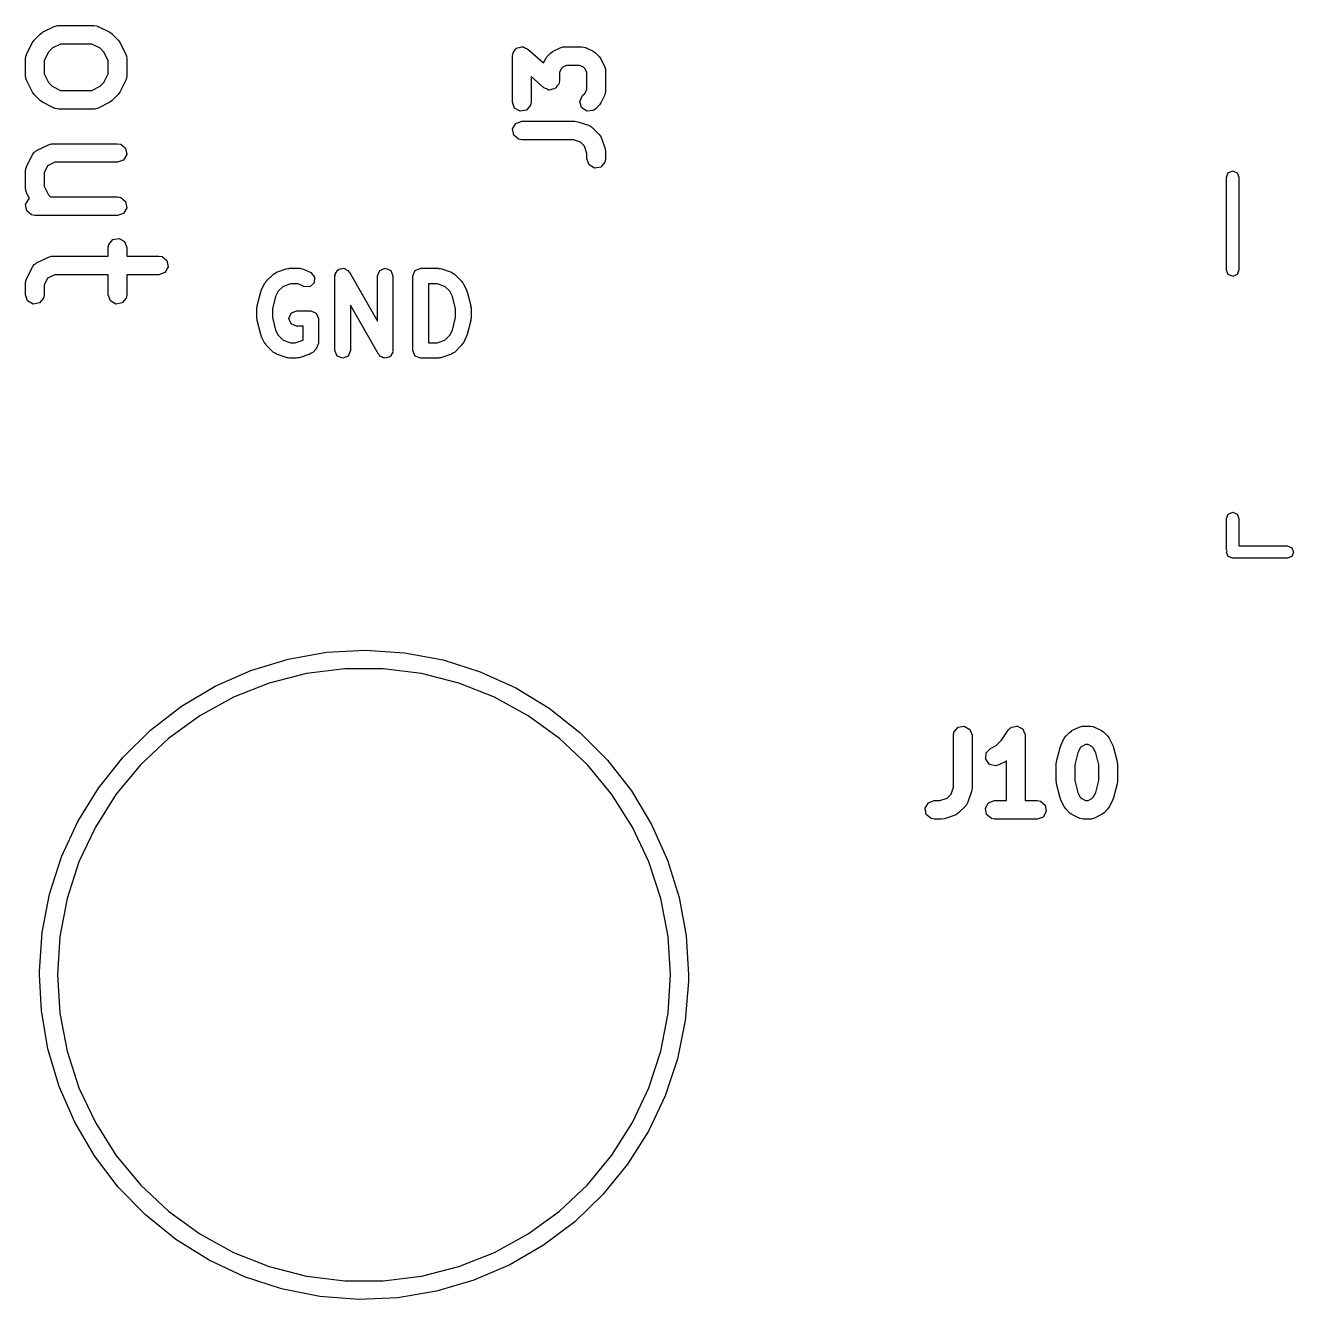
# Model space of a CAD drawing. Extents: x 83.3 to 116.7, y -116.6 to -83.4.
# Drawn here: x 83.27 to 93.49, y -116.61 to -106.35 of the extents above; entities that cross this region are included whole.
import ezdxf

# ---------------------------------------------------------------- set-up
doc = ezdxf.new("R2010")
doc.units = 0
doc.layers.add('BLACK', color=7, linetype='CONTINUOUS')

msp = doc.modelspace()

# ---------------------------------------------------------------- linework, layer by layer
at = {"layer": 'BLACK', "linetype": 'CONTINUOUS'}
for p, q in [((83.4093, -106.409), (83.5046, -106.361)), ((83.5046, -106.361), (83.5295, -106.354)), ((83.5295, -106.354), (83.5339, -106.355)), ((83.5339, -106.355), (83.5381, -106.354)), ((83.5381, -106.354), (83.8238, -106.354)), ((83.8238, -106.354), (83.8495, -106.358)), ((83.8495, -106.358), (83.8529, -106.361)), ((83.8529, -106.361), (83.8573, -106.361)), ((83.8573, -106.361), (83.9526, -106.409)), ((83.2805, -106.586), (83.3282, -106.49)), ((83.3282, -106.49), (83.3415, -106.472)), ((83.3415, -106.472), (83.3422, -106.471)), ((83.3422, -106.471), (83.3898, -106.423)), ((83.3898, -106.423), (83.4082, -106.41)), ((83.4082, -106.41), (83.4093, -106.409)), ((83.5558, -106.504), (83.4873, -106.538)), ((83.8061, -106.504), (83.5558, -106.504)), ((83.8746, -106.538), (83.8061, -106.504)), ((83.9526, -106.409), (83.9706, -106.422)), ((83.9706, -106.422), (83.9721, -106.423)), ((83.9721, -106.423), (84.0197, -106.471)), ((84.0197, -106.471), (84.0326, -106.489)), ((84.0326, -106.489), (84.0337, -106.49)), ((84.0337, -106.49), (84.0814, -106.586)), ((83.2726, -106.619), (83.2771, -106.593)), ((83.2771, -106.593), (83.28, -106.59)), ((83.28, -106.59), (83.2805, -106.586)), ((83.4569, -106.568), (83.4226, -106.637)), ((83.4873, -106.538), (83.4569, -106.568)), ((83.905, -106.568), (83.8746, -106.538)), ((83.9393, -106.637), (83.905, -106.568)), ((84.0814, -106.586), (84.0888, -106.61)), ((84.0888, -106.61), (84.0878, -106.615)), ((87.1964, -106.6), (87.1984, -106.589)), ((87.1964, -106.971), (87.1964, -106.6)), ((87.1979, -106.585), (87.1995, -106.583)), ((87.1984, -106.589), (87.1979, -106.585)), ((87.1995, -106.583), (87.201, -106.574)), ((87.201, -106.574), (87.2139, -106.559)), ((87.2139, -106.559), (87.2244, -106.542)), ((87.2244, -106.542), (87.2301, -106.54)), ((87.2301, -106.54), (87.2339, -106.535)), ((87.2339, -106.535), (87.2538, -106.532)), ((87.2538, -106.532), (87.273, -106.525)), ((87.273, -106.525), (87.2786, -106.527)), ((87.2786, -106.527), (87.2845, -106.526)), ((87.2845, -106.526), (87.302, -106.536)), ((87.302, -106.536), (87.3208, -106.544)), ((87.3208, -106.544), (87.4465, -106.654)), ((87.4615, -106.624), (87.4748, -106.606)), ((87.4748, -106.606), (87.4755, -106.604)), ((87.4755, -106.604), (87.5041, -106.576)), ((87.5041, -106.576), (87.5225, -106.563)), ((87.5225, -106.563), (87.5236, -106.561)), ((87.5236, -106.561), (87.5807, -106.533)), ((87.5807, -106.533), (87.6057, -106.525)), ((87.6057, -106.525), (87.6101, -106.527)), ((87.6101, -106.527), (87.6143, -106.525)), ((87.6143, -106.525), (87.7571, -106.525)), ((87.7571, -106.525), (87.7828, -106.53)), ((87.7828, -106.53), (87.7862, -106.532)), ((87.7862, -106.532), (87.7907, -106.533)), ((87.7907, -106.533), (87.8478, -106.561)), ((87.8478, -106.561), (87.8658, -106.575)), ((87.8658, -106.575), (87.8673, -106.576)), ((87.8673, -106.576), (87.8959, -106.604)), ((87.8959, -106.604), (87.9088, -106.622)), ((83.2726, -106.762), (83.2726, -106.619)), ((83.4226, -106.637), (83.4226, -106.744)), ((83.9393, -106.744), (83.9393, -106.637)), ((84.0878, -106.615), (84.0893, -106.619)), ((84.0893, -106.619), (84.0893, -106.762)), ((87.4465, -106.654), (87.4615, -106.624)), ((87.5902, -106.702), (87.575, -106.732)), ((87.6016, -106.69), (87.5902, -106.702)), ((87.632, -106.675), (87.6016, -106.69)), ((87.7394, -106.675), (87.632, -106.675)), ((87.7699, -106.69), (87.7394, -106.675)), ((87.7812, -106.702), (87.7699, -106.69)), ((87.7964, -106.732), (87.7812, -106.702)), ((87.9088, -106.622), (87.9099, -106.624)), ((87.9099, -106.624), (87.9385, -106.681)), ((87.9385, -106.681), (87.9459, -106.706)), ((87.9459, -106.706), (87.9449, -106.71)), ((87.9449, -106.71), (87.9464, -106.714)), ((87.9464, -106.714), (87.9464, -106.886)), ((83.2742, -106.766), (83.2726, -106.762)), ((83.2731, -106.77), (83.2742, -106.766)), ((83.2805, -106.795), (83.2731, -106.77)), ((83.3282, -106.891), (83.2805, -106.795)), ((83.4226, -106.744), (83.4569, -106.813)), ((83.4569, -106.813), (83.4873, -106.843)), ((83.8746, -106.843), (83.905, -106.813)), ((83.905, -106.813), (83.9393, -106.744)), ((84.0814, -106.795), (84.0337, -106.891)), ((84.0819, -106.791), (84.0814, -106.795)), ((84.0848, -106.788), (84.0819, -106.791)), ((84.0893, -106.762), (84.0848, -106.788)), ((87.4506, -106.856), (87.3464, -106.765)), ((87.3464, -106.765), (87.3464, -106.971)), ((87.572, -106.817), (87.5705, -106.826)), ((87.5736, -106.815), (87.572, -106.817)), ((87.575, -106.8), (87.573, -106.811)), ((87.573, -106.811), (87.5736, -106.815)), ((87.575, -106.732), (87.575, -106.8)), ((87.7964, -106.868), (87.7964, -106.732)), ((83.3293, -106.892), (83.3282, -106.891)), ((83.3422, -106.91), (83.3293, -106.892)), ((83.3898, -106.958), (83.3422, -106.91)), ((83.4873, -106.843), (83.5558, -106.877)), ((83.5558, -106.877), (83.8061, -106.877)), ((83.8061, -106.877), (83.8746, -106.843)), ((84.0197, -106.91), (83.9721, -106.958)), ((84.0204, -106.909), (84.0197, -106.91)), ((84.0337, -106.891), (84.0204, -106.909)), ((87.4695, -106.864), (87.4506, -106.856)), ((87.487, -106.874), (87.4695, -106.864)), ((87.4929, -106.873), (87.487, -106.874)), ((87.4984, -106.875), (87.4929, -106.873)), ((87.5176, -106.868), (87.4984, -106.875)), ((87.5375, -106.865), (87.5176, -106.868)), ((87.5413, -106.86), (87.5375, -106.865)), ((87.547, -106.858), (87.5413, -106.86)), ((87.5575, -106.841), (87.547, -106.858)), ((87.5705, -106.826), (87.5575, -106.841)), ((87.7396, -106.965), (87.7613, -106.918)), ((87.7613, -106.918), (87.7812, -106.898)), ((87.7812, -106.898), (87.7964, -106.868)), ((87.9385, -106.919), (87.9099, -106.976)), ((87.939, -106.915), (87.9385, -106.919)), ((87.9419, -106.911), (87.939, -106.915)), ((87.9464, -106.886), (87.9419, -106.911)), ((83.3913, -106.958), (83.3898, -106.958)), ((83.4093, -106.972), (83.3913, -106.958)), ((83.5046, -107.019), (83.4093, -106.972)), ((83.509, -107.02), (83.5046, -107.019)), ((83.5124, -107.023), (83.509, -107.02)), ((83.8573, -107.019), (83.8324, -107.027)), ((83.9526, -106.972), (83.8573, -107.019)), ((83.9537, -106.971), (83.9526, -106.972)), ((83.9721, -106.958), (83.9537, -106.971)), ((87.214, -107.02), (87.1964, -106.971)), ((87.2584, -107.045), (87.214, -107.02)), ((87.3419, -106.997), (87.3089, -107.036)), ((87.3464, -106.971), (87.3419, -106.997)), ((87.7528, -107.014), (87.7396, -106.965)), ((87.7949, -107.044), (87.7528, -107.014)), ((87.8959, -106.996), (87.8673, -107.024)), ((87.8966, -106.994), (87.8959, -106.996)), ((87.9099, -106.976), (87.8966, -106.994)), ((83.5381, -107.027), (83.5124, -107.023)), ((83.8238, -107.027), (83.5381, -107.027)), ((83.828, -107.026), (83.8238, -107.027)), ((83.8324, -107.027), (83.828, -107.026)), ((87.3089, -107.036), (87.2584, -107.045)), ((87.846, -107.039), (87.7949, -107.044)), ((87.8673, -107.024), (87.846, -107.039)), ((87.1976, -107.187), (87.2232, -107.143)), ((87.2065, -107.237), (87.1976, -107.187)), ((87.2232, -107.143), (87.2714, -107.125)), ((87.2714, -107.125), (87.7, -107.125)), ((87.7, -107.125), (87.7221, -107.129)), ((87.7221, -107.129), (87.7237, -107.129)), ((87.7237, -107.129), (87.8094, -107.157)), ((87.8094, -107.157), (87.8323, -107.17)), ((87.8323, -107.17), (87.8347, -107.174)), ((87.8347, -107.174), (87.8387, -107.176)), ((87.8387, -107.176), (87.8959, -107.233)), ((83.3617, -107.361), (83.4569, -107.314)), ((83.4569, -107.314), (83.4819, -107.306)), ((83.4819, -107.306), (83.4863, -107.307)), ((83.4863, -107.307), (83.4905, -107.306)), ((83.4905, -107.306), (84.0143, -107.306)), ((84.0143, -107.306), (84.0399, -107.31)), ((84.0399, -107.31), (84.0792, -107.343)), ((87.2458, -107.27), (87.2065, -107.237)), ((87.2714, -107.275), (87.2458, -107.27)), ((87.6878, -107.275), (87.2714, -107.275)), ((87.7452, -107.294), (87.6878, -107.275)), ((87.7773, -107.326), (87.7452, -107.294)), ((87.7964, -107.384), (87.7773, -107.326)), ((87.8959, -107.233), (87.9108, -107.254)), ((87.9108, -107.254), (87.9112, -107.258)), ((87.9112, -107.258), (87.914, -107.262)), ((87.914, -107.262), (87.9426, -107.348)), ((83.2805, -107.49), (83.3282, -107.395)), ((83.3282, -107.395), (83.3437, -107.374)), ((83.3437, -107.374), (83.354, -107.37)), ((83.354, -107.37), (83.3617, -107.361)), ((84.0881, -107.394), (84.0625, -107.438)), ((84.0792, -107.343), (84.0881, -107.394)), ((87.7964, -107.429), (87.7964, -107.384)), ((87.814, -107.477), (87.7964, -107.429)), ((87.9464, -107.429), (87.9419, -107.454)), ((87.9426, -107.348), (87.9459, -107.37)), ((87.9459, -107.37), (87.9464, -107.371)), ((87.9464, -107.371), (87.9464, -107.429)), ((83.2726, -107.524), (83.2771, -107.498)), ((83.2726, -107.667), (83.2726, -107.524)), ((83.2771, -107.498), (83.28, -107.495)), ((83.28, -107.495), (83.2805, -107.49)), ((83.4511, -107.484), (83.4226, -107.542)), ((83.5082, -107.456), (83.4511, -107.484)), ((84.0143, -107.456), (83.5082, -107.456)), ((84.0625, -107.438), (84.0143, -107.456)), ((87.8584, -107.502), (87.814, -107.477)), ((87.9089, -107.494), (87.8584, -107.502)), ((87.9419, -107.454), (87.9089, -107.494)), ((92.9646, -107.54), (93, -107.525)), ((93, -107.525), (93.0354, -107.54)), ((83.4226, -107.542), (83.4226, -107.649)), ((92.95, -107.575), (92.9646, -107.54)), ((92.95, -108.325), (92.95, -107.575)), ((93.0354, -107.54), (93.05, -107.575)), ((93.05, -107.575), (93.05, -108.325)), ((83.2742, -107.671), (83.2726, -107.667)), ((83.2731, -107.675), (83.2742, -107.671)), ((83.2805, -107.7), (83.2731, -107.675)), ((83.3054, -107.75), (83.2805, -107.7)), ((83.4226, -107.649), (83.4569, -107.717)), ((83.4569, -107.717), (83.4739, -107.735)), ((83.4739, -107.735), (84.0143, -107.735)), ((84.0143, -107.735), (84.0399, -107.739)), ((84.0399, -107.739), (84.0792, -107.772)), ((83.2738, -107.796), (83.2994, -107.752)), ((83.2827, -107.847), (83.2738, -107.796)), ((83.2994, -107.752), (83.3054, -107.75)), ((84.0881, -107.823), (84.0625, -107.867)), ((84.0792, -107.772), (84.0881, -107.823)), ((83.322, -107.88), (83.2827, -107.847)), ((83.3476, -107.885), (83.322, -107.88)), ((84.0143, -107.885), (83.3476, -107.885)), ((84.0625, -107.867), (84.0143, -107.885)), ((83.9393, -108.143), (83.9438, -108.117)), ((83.9393, -108.211), (83.9393, -108.143)), ((83.9438, -108.117), (83.9768, -108.078)), ((83.9768, -108.078), (84.0273, -108.069)), ((84.0273, -108.069), (84.0717, -108.095)), ((84.0717, -108.095), (84.0893, -108.143)), ((84.0893, -108.143), (84.0893, -108.211)), ((83.3617, -108.266), (83.4569, -108.219)), ((83.4569, -108.219), (83.4819, -108.211)), ((83.4819, -108.211), (83.4863, -108.212)), ((83.4863, -108.212), (83.4905, -108.211)), ((83.4905, -108.211), (83.9393, -108.211)), ((84.0893, -108.211), (84.3476, -108.211)), ((84.3476, -108.211), (84.3733, -108.215)), ((84.3733, -108.215), (84.4126, -108.248)), ((84.4126, -108.248), (84.4215, -108.299)), ((83.2805, -108.395), (83.3282, -108.3)), ((83.3282, -108.3), (83.3437, -108.279)), ((83.3437, -108.279), (83.354, -108.274)), ((83.354, -108.274), (83.3617, -108.266)), ((84.3958, -108.343), (84.3476, -108.361)), ((84.4215, -108.299), (84.3958, -108.343)), ((85.2129, -108.413), (85.2701, -108.356)), ((85.2701, -108.356), (85.2835, -108.35)), ((85.2835, -108.35), (85.2945, -108.341)), ((85.2945, -108.341), (85.3802, -108.312)), ((85.3802, -108.312), (85.3905, -108.313)), ((85.3905, -108.313), (85.4, -108.309)), ((85.4, -108.309), (85.4857, -108.309)), ((85.4857, -108.309), (85.4992, -108.314)), ((85.4992, -108.314), (85.5137, -108.316)), ((85.5137, -108.316), (85.5708, -108.344)), ((85.5708, -108.344), (85.6021, -108.38)), ((85.7683, -108.355), (85.7782, -108.342)), ((85.7694, -108.363), (85.7683, -108.355)), ((85.7782, -108.342), (85.7844, -108.327)), ((85.7844, -108.327), (85.7923, -108.324)), ((85.7923, -108.324), (85.7976, -108.317)), ((85.7976, -108.317), (85.8136, -108.315)), ((85.8136, -108.315), (85.8286, -108.309)), ((85.8286, -108.309), (85.8365, -108.312)), ((85.8365, -108.312), (85.845, -108.311)), ((85.845, -108.311), (85.8578, -108.321)), ((85.8578, -108.321), (85.8728, -108.327)), ((85.8728, -108.327), (85.876, -108.335)), ((85.876, -108.335), (85.8828, -108.34)), ((85.8828, -108.34), (86.1089, -108.736)), ((86.1089, -108.371), (86.1272, -108.327)), ((86.1272, -108.327), (86.1714, -108.309)), ((86.1714, -108.309), (86.2156, -108.327)), ((86.2156, -108.327), (86.2339, -108.371)), ((86.3946, -108.371), (86.4129, -108.327)), ((86.4129, -108.327), (86.4571, -108.309)), ((86.4571, -108.309), (86.6, -108.309)), ((86.6, -108.309), (86.6095, -108.313)), ((86.6095, -108.313), (86.6198, -108.312)), ((86.6198, -108.312), (86.7055, -108.341)), ((86.7055, -108.341), (86.7165, -108.35)), ((86.7165, -108.35), (86.7299, -108.356)), ((86.7299, -108.356), (86.7871, -108.413)), ((92.9646, -108.36), (92.95, -108.325)), ((93.05, -108.325), (93.0354, -108.36)), ((83.2726, -108.429), (83.2771, -108.403)), ((83.2726, -108.524), (83.2726, -108.429)), ((83.2771, -108.403), (83.28, -108.399)), ((83.28, -108.399), (83.2805, -108.395)), ((83.4511, -108.389), (83.4226, -108.446)), ((83.4226, -108.446), (83.4226, -108.524)), ((83.5082, -108.361), (83.4511, -108.389)), ((83.9393, -108.361), (83.5082, -108.361)), ((83.9393, -108.524), (83.9393, -108.361)), ((84.3476, -108.361), (84.0893, -108.361)), ((84.0893, -108.361), (84.0893, -108.524)), ((85.1727, -108.486), (85.2012, -108.429)), ((85.2012, -108.429), (85.209, -108.422)), ((85.209, -108.422), (85.2129, -108.413)), ((85.348, -108.455), (85.3085, -108.494)), ((85.4101, -108.434), (85.348, -108.455)), ((85.471, -108.434), (85.4101, -108.434)), ((85.5149, -108.456), (85.471, -108.434)), ((85.5626, -108.459), (85.5149, -108.456)), ((85.5988, -108.428), (85.5626, -108.459)), ((85.6021, -108.38), (85.5988, -108.428)), ((85.7661, -108.371), (85.7694, -108.363)), ((85.7661, -108.971), (85.7661, -108.371)), ((86.1089, -108.736), (86.1089, -108.371)), ((86.2339, -108.371), (86.2339, -108.971)), ((86.3946, -108.971), (86.3946, -108.371)), ((86.5196, -108.434), (86.5196, -108.909)), ((86.5899, -108.434), (86.5196, -108.434)), ((86.652, -108.455), (86.5899, -108.434)), ((86.6915, -108.494), (86.652, -108.455)), ((86.7871, -108.413), (86.791, -108.422)), ((86.791, -108.422), (86.7988, -108.429)), ((86.7988, -108.429), (86.8273, -108.486)), ((93, -108.375), (92.9646, -108.36)), ((93.0354, -108.36), (93, -108.375)), ((83.2902, -108.572), (83.2726, -108.524)), ((83.4181, -108.549), (83.3851, -108.589)), ((83.4226, -108.524), (83.4181, -108.549)), ((83.9568, -108.572), (83.9393, -108.524)), ((84.0848, -108.549), (84.0518, -108.589)), ((84.0893, -108.524), (84.0848, -108.549)), ((85.1394, -108.613), (85.1679, -108.499)), ((85.1679, -108.499), (85.1722, -108.493)), ((85.1722, -108.493), (85.1727, -108.486)), ((85.2875, -108.536), (85.2625, -108.636)), ((85.3085, -108.494), (85.2875, -108.536)), ((86.7125, -108.536), (86.6915, -108.494)), ((86.7375, -108.636), (86.7125, -108.536)), ((86.8273, -108.486), (86.8278, -108.493)), ((86.8278, -108.493), (86.8321, -108.499)), ((86.8321, -108.499), (86.8606, -108.613)), ((83.3346, -108.598), (83.2902, -108.572)), ((83.3851, -108.589), (83.3346, -108.598)), ((84.0013, -108.598), (83.9568, -108.572)), ((84.0518, -108.589), (84.0013, -108.598)), ((85.1375, -108.629), (85.1405, -108.621)), ((85.1375, -108.714), (85.1375, -108.629)), ((85.1405, -108.621), (85.1394, -108.613)), ((85.2625, -108.636), (85.2625, -108.707)), ((85.4129, -108.67), (85.4571, -108.652)), ((85.4571, -108.652), (85.5714, -108.652)), ((85.5714, -108.652), (85.6156, -108.67)), ((86.1172, -109.002), (85.8911, -108.607)), ((85.8911, -108.607), (85.8911, -108.971)), ((86.7375, -108.707), (86.7375, -108.636)), ((86.8606, -108.613), (86.8595, -108.621)), ((86.8595, -108.621), (86.8625, -108.629)), ((86.8625, -108.629), (86.8625, -108.714)), ((85.1405, -108.722), (85.1375, -108.714)), ((85.1394, -108.729), (85.1405, -108.722)), ((85.1679, -108.844), (85.1394, -108.729)), ((85.2625, -108.707), (85.2875, -108.807)), ((85.3946, -108.714), (85.4129, -108.67)), ((85.4129, -108.758), (85.3946, -108.714)), ((85.4571, -108.777), (85.4129, -108.758)), ((85.6156, -108.67), (85.6339, -108.714)), ((85.6339, -108.714), (85.6339, -108.914)), ((86.7125, -108.807), (86.7375, -108.707)), ((86.8606, -108.729), (86.8321, -108.844)), ((86.8625, -108.714), (86.8595, -108.722)), ((86.8595, -108.722), (86.8606, -108.729)), ((85.1722, -108.849), (85.1679, -108.844)), ((85.1727, -108.857), (85.1722, -108.849)), ((85.2012, -108.914), (85.1727, -108.857)), ((85.2875, -108.807), (85.3085, -108.849)), ((85.3085, -108.849), (85.348, -108.888)), ((85.5089, -108.777), (85.4571, -108.777)), ((85.5089, -108.888), (85.5089, -108.777)), ((86.652, -108.888), (86.6915, -108.849)), ((86.6915, -108.849), (86.7125, -108.807)), ((86.8273, -108.857), (86.7988, -108.914)), ((86.8278, -108.849), (86.8273, -108.857)), ((86.8321, -108.844), (86.8278, -108.849)), ((85.209, -108.92), (85.2012, -108.914)), ((85.2129, -108.93), (85.209, -108.92)), ((85.2701, -108.987), (85.2129, -108.93)), ((85.348, -108.888), (85.4101, -108.909)), ((85.4101, -108.909), (85.447, -108.909)), ((85.447, -108.909), (85.5089, -108.888)), ((85.6156, -108.958), (85.5871, -108.987)), ((85.6286, -108.927), (85.6156, -108.958)), ((85.6339, -108.914), (85.6286, -108.927)), ((85.7844, -109.016), (85.7661, -108.971)), ((85.8911, -108.971), (85.8728, -109.016)), ((86.2339, -108.971), (86.2306, -108.979)), ((86.4129, -109.016), (86.3946, -108.971)), ((86.5196, -108.909), (86.5899, -108.909)), ((86.5899, -108.909), (86.652, -108.888)), ((86.7871, -108.93), (86.7299, -108.987)), ((86.791, -108.92), (86.7871, -108.93)), ((86.7988, -108.914), (86.791, -108.92)), ((85.2835, -108.993), (85.2701, -108.987)), ((85.2945, -109.002), (85.2835, -108.993)), ((85.3802, -109.031), (85.2945, -109.002)), ((85.3905, -109.03), (85.3802, -109.031)), ((85.4, -109.034), (85.3905, -109.03)), ((85.4571, -109.034), (85.4, -109.034)), ((85.4666, -109.03), (85.4571, -109.034)), ((85.4769, -109.031), (85.4666, -109.03)), ((85.5626, -109.002), (85.4769, -109.031)), ((85.5736, -108.993), (85.5626, -109.002)), ((85.5871, -108.987), (85.5736, -108.993)), ((85.8286, -109.034), (85.7844, -109.016)), ((85.8728, -109.016), (85.8286, -109.034)), ((86.1239, -109.008), (86.1172, -109.002)), ((86.1272, -109.016), (86.1239, -109.008)), ((86.1422, -109.022), (86.1272, -109.016)), ((86.155, -109.032), (86.1422, -109.022)), ((86.1635, -109.031), (86.155, -109.032)), ((86.1714, -109.034), (86.1635, -109.031)), ((86.1864, -109.028), (86.1714, -109.034)), ((86.2024, -109.026), (86.1864, -109.028)), ((86.2077, -109.019), (86.2024, -109.026)), ((86.2156, -109.016), (86.2077, -109.019)), ((86.2218, -109.001), (86.2156, -109.016)), ((86.2317, -108.988), (86.2218, -109.001)), ((86.2306, -108.979), (86.2317, -108.988)), ((86.4571, -109.034), (86.4129, -109.016)), ((86.6, -109.034), (86.4571, -109.034)), ((86.6095, -109.03), (86.6, -109.034)), ((86.6198, -109.031), (86.6095, -109.03)), ((86.7055, -109.002), (86.6198, -109.031)), ((86.7165, -108.993), (86.7055, -109.002)), ((86.7299, -108.987), (86.7165, -108.993)), ((92.95, -110.325), (92.9646, -110.29)), ((92.9646, -110.29), (93, -110.275)), ((93, -110.275), (93.0354, -110.29)), ((93.0354, -110.29), (93.05, -110.325)), ((92.95, -110.575), (92.95, -110.325)), ((93.05, -110.325), (93.05, -110.545)), ((92.9541, -110.585), (92.95, -110.575)), ((92.95, -110.595), (92.9541, -110.585)), ((92.9646, -110.63), (92.95, -110.595)), ((93.05, -110.545), (93.44, -110.545)), ((93.44, -110.545), (93.4754, -110.56)), ((93.4754, -110.56), (93.49, -110.595)), ((93.49, -110.595), (93.4754, -110.63)), ((93, -110.645), (92.9646, -110.63)), ((93.44, -110.645), (93, -110.645)), ((93.4754, -110.63), (93.44, -110.645)), ((85.3895, -111.457), (85.6994, -111.402)), ((85.6994, -111.402), (86.0137, -111.385)), ((86.0137, -111.385), (86.3277, -111.406)), ((86.3277, -111.406), (86.6371, -111.464)), ((85.0885, -111.549), (85.3895, -111.457)), ((85.8449, -111.535), (85.5372, -111.574)), ((86.1551, -111.535), (85.8449, -111.535)), ((86.4628, -111.574), (86.1551, -111.535)), ((86.6371, -111.464), (86.9371, -111.559)), ((84.8006, -111.676), (85.0885, -111.549)), ((85.5372, -111.574), (85.2368, -111.651)), ((86.7632, -111.651), (86.4628, -111.574)), ((86.9371, -111.559), (87.2236, -111.689)), ((84.5302, -111.837), (84.8006, -111.676)), ((85.2368, -111.651), (84.9484, -111.765)), ((87.0516, -111.765), (86.7632, -111.651)), ((87.2236, -111.689), (87.4924, -111.853)), ((84.281, -112.029), (84.5302, -111.837)), ((84.9484, -111.765), (84.6766, -111.915)), ((87.3234, -111.915), (87.0516, -111.765)), ((84.6766, -111.915), (84.4256, -112.097)), ((87.5744, -112.097), (87.3234, -111.915)), ((87.4924, -111.853), (87.7396, -112.048)), ((84.0567, -112.25), (84.281, -112.029)), ((87.7396, -112.048), (87.9615, -112.271)), ((90.7493, -112.071), (90.7538, -112.046)), ((90.7538, -112.046), (90.7868, -112.006)), ((90.7868, -112.006), (90.8373, -111.998)), ((90.8373, -111.998), (90.8817, -112.023)), ((90.8817, -112.023), (90.8993, -112.071)), ((91.1374, -112.109), (91.1905, -112.03)), ((91.1905, -112.03), (91.2084, -112.011)), ((91.2084, -112.011), (91.2126, -112.01)), ((91.2126, -112.01), (91.2154, -112.006)), ((91.2154, -112.006), (91.2368, -112.003)), ((91.2368, -112.003), (91.2577, -111.997)), ((91.2577, -111.997), (91.2616, -111.998)), ((91.2616, -111.998), (91.2659, -111.998)), ((91.2659, -111.998), (91.2847, -112.008)), ((91.2847, -112.008), (91.3047, -112.017)), ((91.3047, -112.017), (91.3066, -112.021)), ((91.3066, -112.021), (91.3103, -112.023)), ((91.3103, -112.023), (91.3178, -112.044)), ((91.3178, -112.044), (91.3274, -112.063)), ((91.657, -112.076), (91.6855, -112.047)), ((91.6855, -112.047), (91.7039, -112.034)), ((91.7039, -112.034), (91.705, -112.033)), ((91.705, -112.033), (91.7622, -112.004)), ((91.7622, -112.004), (91.7871, -111.997)), ((91.7871, -111.997), (91.7915, -111.998)), ((91.7915, -111.998), (91.7957, -111.996)), ((91.7957, -111.996), (91.8529, -111.996)), ((91.8529, -111.996), (91.8785, -112.001)), ((91.8785, -112.001), (91.8819, -112.004)), ((91.8819, -112.004), (91.8864, -112.004)), ((91.8864, -112.004), (91.9435, -112.033)), ((91.9435, -112.033), (91.9615, -112.046)), ((91.9615, -112.046), (91.963, -112.047)), ((91.963, -112.047), (91.9916, -112.076)), ((84.4256, -112.097), (84.1995, -112.309)), ((87.8005, -112.309), (87.5744, -112.097)), ((90.7493, -112.488), (90.7493, -112.071)), ((90.8993, -112.071), (90.8993, -112.5)), ((91.0941, -112.153), (91.1374, -112.109)), ((91.3274, -112.063), (91.3264, -112.067)), ((91.3264, -112.067), (91.3279, -112.071)), ((91.3279, -112.071), (91.3279, -112.596)), ((91.6139, -112.156), (91.6143, -112.152)), ((91.6143, -112.152), (91.6429, -112.095)), ((91.6429, -112.095), (91.6563, -112.077)), ((91.6563, -112.077), (91.657, -112.076)), ((91.8134, -112.146), (91.783, -112.162)), ((91.8352, -112.146), (91.8134, -112.146)), ((91.8656, -112.162), (91.8352, -112.146)), ((91.9916, -112.076), (92.0045, -112.094)), ((92.0045, -112.094), (92.0057, -112.095)), ((92.0057, -112.095), (92.0342, -112.152)), ((92.0342, -112.152), (92.0379, -112.165)), ((83.8605, -112.496), (84.0567, -112.25)), ((91.0095, -112.264), (91.0126, -112.213)), ((91.0126, -112.213), (91.0479, -112.176)), ((91.0479, -112.176), (91.0941, -112.153)), ((91.5801, -112.282), (91.6087, -112.168)), ((91.6087, -112.168), (91.6139, -112.156)), ((91.7522, -112.212), (91.7279, -112.309)), ((91.7716, -112.173), (91.7522, -112.212)), ((91.783, -112.162), (91.7716, -112.173)), ((91.8769, -112.173), (91.8656, -112.162)), ((91.8964, -112.212), (91.8769, -112.173)), ((91.9207, -112.309), (91.8964, -112.212)), ((92.0379, -112.165), (92.0399, -112.168)), ((92.0399, -112.168), (92.0685, -112.282)), ((84.1995, -112.309), (84.0018, -112.548)), ((87.9982, -112.548), (87.8005, -112.309)), ((87.9615, -112.271), (88.1551, -112.519)), ((91.0401, -112.305), (91.0095, -112.264)), ((91.09, -112.317), (91.0401, -112.305)), ((91.115, -112.31), (91.09, -112.317)), ((91.1721, -112.281), (91.115, -112.31)), ((91.1732, -112.28), (91.1721, -112.281)), ((91.1779, -112.277), (91.1732, -112.28)), ((91.1779, -112.596), (91.1779, -112.277)), ((91.5779, -112.3), (91.5805, -112.285)), ((91.5779, -112.443), (91.5779, -112.3)), ((91.5805, -112.285), (91.5801, -112.282)), ((91.7279, -112.309), (91.7279, -112.434)), ((91.9207, -112.434), (91.9207, -112.309)), ((92.0685, -112.282), (92.0695, -112.297)), ((92.0695, -112.297), (92.0707, -112.3)), ((92.0707, -112.3), (92.0707, -112.443)), ((91.579, -112.446), (91.5779, -112.443)), ((91.5801, -112.461), (91.579, -112.446)), ((91.7279, -112.434), (91.7522, -112.531)), ((91.8964, -112.531), (91.9207, -112.434)), ((92.0707, -112.443), (92.0681, -112.458)), ((92.0681, -112.458), (92.0685, -112.461)), ((83.6954, -112.764), (83.8605, -112.496)), ((84.0018, -112.548), (83.8356, -112.81)), ((88.1644, -112.81), (87.9982, -112.548)), ((88.1551, -112.519), (88.3174, -112.788)), ((90.6981, -112.577), (90.7302, -112.545)), ((90.7302, -112.545), (90.7493, -112.488)), ((90.8954, -112.524), (90.8669, -112.609)), ((90.8993, -112.5), (90.8954, -112.522)), ((90.8954, -112.522), (90.8954, -112.524)), ((91.6087, -112.575), (91.5801, -112.461)), ((91.7522, -112.531), (91.7716, -112.57)), ((91.8769, -112.57), (91.8964, -112.531)), ((92.0685, -112.461), (92.0399, -112.575)), ((90.5219, -112.658), (90.5475, -112.614)), ((90.5308, -112.709), (90.5219, -112.658)), ((90.5475, -112.614), (90.5957, -112.596)), ((90.5957, -112.596), (90.6407, -112.596)), ((90.6407, -112.596), (90.6981, -112.577)), ((90.8487, -112.639), (90.7916, -112.696)), ((90.8506, -112.635), (90.8487, -112.639)), ((90.8545, -112.632), (90.8506, -112.635)), ((90.8669, -112.609), (90.8545, -112.632)), ((91.0076, -112.658), (91.0332, -112.614)), ((91.0165, -112.709), (91.0076, -112.658)), ((91.0332, -112.614), (91.0814, -112.596)), ((91.0814, -112.596), (91.1779, -112.596)), ((91.3279, -112.596), (91.4243, -112.596)), ((91.4243, -112.596), (91.4499, -112.601)), ((91.4499, -112.601), (91.4892, -112.634)), ((91.4892, -112.634), (91.4981, -112.684)), ((91.6107, -112.578), (91.6087, -112.575)), ((91.6143, -112.591), (91.6107, -112.578)), ((91.6429, -112.648), (91.6143, -112.591)), ((91.6441, -112.649), (91.6429, -112.648)), ((91.657, -112.667), (91.6441, -112.649)), ((91.7716, -112.57), (91.783, -112.581)), ((91.783, -112.581), (91.8134, -112.596)), ((91.8134, -112.596), (91.8352, -112.596)), ((91.8352, -112.596), (91.8656, -112.581)), ((91.8656, -112.581), (91.8769, -112.57)), ((92.0057, -112.648), (91.9923, -112.666)), ((92.0342, -112.591), (92.0057, -112.648)), ((92.0346, -112.587), (92.0342, -112.591)), ((92.0399, -112.575), (92.0346, -112.587)), ((83.5636, -113.05), (83.6954, -112.764)), ((90.5701, -112.742), (90.5308, -112.709)), ((90.5957, -112.746), (90.5701, -112.742)), ((90.6529, -112.746), (90.5957, -112.746)), ((90.6544, -112.746), (90.6529, -112.746)), ((90.6766, -112.743), (90.6544, -112.746)), ((90.7623, -112.714), (90.6766, -112.743)), ((90.7658, -112.711), (90.7623, -112.714)), ((90.7703, -112.711), (90.7658, -112.711)), ((90.7916, -112.696), (90.7703, -112.711)), ((91.0558, -112.742), (91.0165, -112.709)), ((91.0814, -112.746), (91.0558, -112.742)), ((91.4243, -112.746), (91.0814, -112.746)), ((91.4725, -112.729), (91.4243, -112.746)), ((91.4981, -112.684), (91.4725, -112.729)), ((91.6855, -112.696), (91.657, -112.667)), ((91.687, -112.697), (91.6855, -112.696)), ((91.705, -112.71), (91.687, -112.697)), ((91.7622, -112.739), (91.705, -112.71)), ((91.7666, -112.739), (91.7622, -112.739)), ((91.7701, -112.742), (91.7666, -112.739)), ((91.7957, -112.746), (91.7701, -112.742)), ((91.8529, -112.746), (91.7957, -112.746)), ((91.8571, -112.745), (91.8529, -112.746)), ((91.8614, -112.746), (91.8571, -112.745)), ((91.8864, -112.739), (91.8614, -112.746)), ((91.9435, -112.71), (91.8864, -112.739)), ((91.9447, -112.709), (91.9435, -112.71)), ((91.963, -112.696), (91.9447, -112.709)), ((91.9916, -112.667), (91.963, -112.696)), ((91.9923, -112.666), (91.9916, -112.667)), ((83.8356, -112.81), (83.7036, -113.091)), ((88.2964, -113.091), (88.1644, -112.81)), ((88.3174, -112.788), (88.4462, -113.076)), ((83.4672, -113.35), (83.5636, -113.05)), ((88.4462, -113.076), (88.5395, -113.376)), ((83.7036, -113.091), (83.6077, -113.386)), ((88.3923, -113.386), (88.2964, -113.091)), ((83.4074, -113.659), (83.4672, -113.35)), ((88.5395, -113.376), (88.5961, -113.686)), ((83.6077, -113.386), (83.5496, -113.69)), ((88.4504, -113.69), (88.3923, -113.386)), ((83.3851, -113.973), (83.4074, -113.659)), ((83.5496, -113.69), (83.5301, -114)), ((88.4699, -114), (88.4504, -113.69)), ((88.5961, -113.686), (88.615, -114)), ((83.3865, -114), (83.3851, -113.973)), ((83.4008, -114.287), (83.3865, -114)), ((83.5301, -114), (83.5496, -114.31)), ((88.4504, -114.31), (88.4699, -114)), ((88.6144, -114.055), (88.5889, -114.368)), ((88.615, -114), (88.6144, -114.055)), ((83.4541, -114.597), (83.4008, -114.287)), ((83.5496, -114.31), (83.6077, -114.614)), ((88.3923, -114.614), (88.4504, -114.31)), ((88.5889, -114.368), (88.5259, -114.677)), ((83.5443, -114.899), (83.4541, -114.597)), ((83.6077, -114.614), (83.7036, -114.909)), ((88.2964, -114.909), (88.3923, -114.614)), ((88.5259, -114.677), (88.4263, -114.975)), ((83.67, -115.187), (83.5443, -114.899)), ((83.7036, -114.909), (83.8356, -115.19)), ((88.1644, -115.19), (88.2964, -114.909)), ((88.4263, -114.975), (88.2915, -115.26)), ((83.8295, -115.459), (83.67, -115.187)), ((83.8356, -115.19), (84.0018, -115.452)), ((87.9982, -115.452), (88.1644, -115.19)), ((88.2915, -115.26), (88.1236, -115.526)), ((84.0205, -115.709), (83.8295, -115.459)), ((84.0018, -115.452), (84.1995, -115.691)), ((87.8005, -115.691), (87.9982, -115.452)), ((88.1236, -115.526), (87.9249, -115.77)), ((84.2401, -115.934), (84.0205, -115.709)), ((84.1995, -115.691), (84.4256, -115.903)), ((87.5744, -115.903), (87.8005, -115.691)), ((87.9249, -115.77), (87.6983, -115.988)), ((84.4852, -116.132), (84.2401, -115.934)), ((84.4256, -115.903), (84.6766, -116.085)), ((87.3234, -116.085), (87.5744, -115.903)), ((87.6983, -115.988), (87.4471, -116.178)), ((84.7522, -116.298), (84.4852, -116.132)), ((84.6766, -116.085), (84.9484, -116.235)), ((87.0516, -116.235), (87.3234, -116.085)), ((84.9484, -116.235), (85.2368, -116.349)), ((86.7632, -116.349), (87.0516, -116.235)), ((87.4471, -116.178), (87.175, -116.336)), ((85.0374, -116.431), (84.7522, -116.298)), ((85.2368, -116.349), (85.5372, -116.426)), ((86.4628, -116.426), (86.7632, -116.349)), ((87.175, -116.336), (86.8858, -116.46)), ((85.3364, -116.529), (85.0374, -116.431)), ((85.5372, -116.426), (85.8449, -116.465)), ((86.1551, -116.465), (86.4628, -116.426)), ((86.8858, -116.46), (86.5838, -116.549)), ((85.6451, -116.591), (85.3364, -116.529)), ((85.8449, -116.465), (86.1551, -116.465)), ((86.5838, -116.549), (86.2733, -116.601)), ((85.9589, -116.615), (85.6451, -116.591)), ((86.2733, -116.601), (85.9589, -116.615))]:
    msp.add_line(p, q, dxfattribs=at)

doc.saveas('drawing.dxf')
